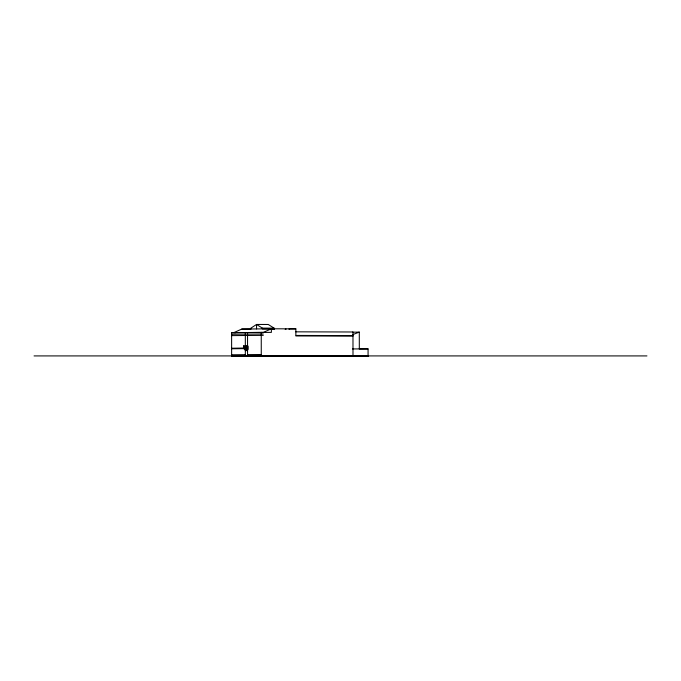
<?xml version="1.0" encoding="UTF-8"?>
<svg xmlns="http://www.w3.org/2000/svg" width="681" height="681" viewBox="0 0 681 681"><rect width="100%" height="100%" fill="white"/><g stroke="black" fill="none" stroke-linecap="round" stroke-linejoin="round"><path stroke-width="1.02" d="M352.452 348.927L368.072 348.91L368.072 356.265L231.634 356.265L231.617 332.643L271.378 332.379L271.378 328.787L241.746 329.076L233.779 332.643L263.402 332.362L271.378 328.787L295.852 328.855L295.852 335.427L352.988 335.58M352.784 334.609L359.296 332.107L359.313 348.995L368.072 348.91M295.852 328.855L289.11 328.923L289.11 329.451M352.443 332.175L359.296 332.107M231.617 334.252L263.283 333.971M231.617 335.622L263.283 335.341M244.802 346.178L243.577 346.169L247.552 346.152M231.549 348.246L246.531 347.991M244.607 348.11L245.901 349.745L245.901 348.11L245.662 349.745L244.368 348.11M231.625 348.766L247.824 348.604M247.16 348.153L247.16 349.728L245.867 348.093L247.824 348.093L247.782 345.88L247.833 349.728L244.845 349.753L243.551 348.119L243.551 345.905L243.594 348.119M245.33 350.604L247.561 350.579M231.634 354.784L245.33 354.656M247.561 354.631L261.257 354.503M231.634 356.265L368.072 356.265M256.694 356.265L259.657 356.231M262.491 356.24L267.19 356.197M274.239 356.095L245.33 356.137L245.33 349.753M268.365 356.291L270.127 356.274M285.211 356.129L285.909 356.12M288.497 356.146L289.119 356.137M331.119 356.452L332.243 356.444M334.95 356.461L359.313 356.35M340.577 356.282L348.442 356.274M34.05 355.916L646.95 355.916M250.753 328.991L250.753 328.233L256.558 324.445L262.364 328.123L274.094 328.148L274.094 329.434M274.094 328.906L262.364 328.88L262.364 328.123M241.746 329.076L250.923 329.102M295.852 331.834L352.979 331.987L352.996 356.223M231.617 332.643L235.771 332.651M295.852 335.963L352.988 336.108M245.662 348.093L246.914 349.736M245.901 348.11L243.798 348.119L245.092 349.753L245.083 348.119M271.268 356.12L274.102 356.129M335.069 356.427L337.793 356.435M274.094 328.148L268.28 324.479L256.558 324.445L256.558 328.932M247.833 349.728L246.531 348.085L246.505 345.871L246.573 348.144M246.292 348.093L247.586 349.728M344.612 355.542L344.612 356.333M297.188 355.55L297.188 356.35M293.324 355.542L293.332 356.333M285.892 329.434L285.892 328.906L285.194 329.442M274.222 329.4L274.222 328.872L271.259 328.897L271.259 329.434M274.043 355.491L274.043 356.282M261.249 332.354L261.266 355.984M247.543 332.481L247.561 356.112M245.322 332.507L245.33 345.931"/></g></svg>
